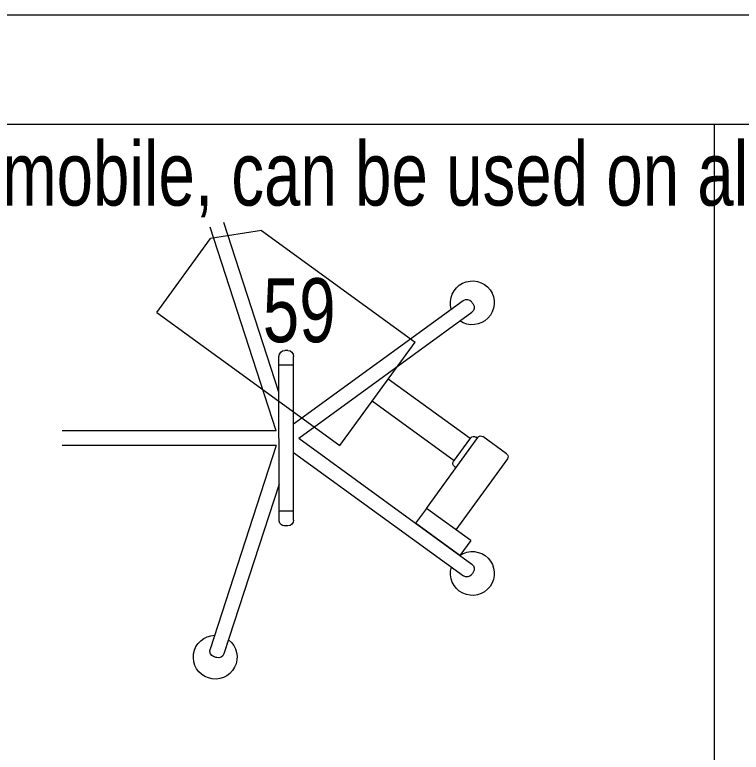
# Model space of a CAD drawing. Header units: millimetres. Extents: x 26027 to 581921, y 7230 to 233891.
# Drawn here: x 495379 to 496374, y 132671 to 133680 of the extents above; entities that cross this region are included whole.
import ezdxf

# ---------------------------------------------------------------- set-up
doc = ezdxf.new("R2010")
doc.units = ezdxf.units.MM
doc.header["$LTSCALE"] = 5
doc.linetypes.add('HIDDEN', pattern=[9.525, 6.35, -3.175])
doc.layers.get('0').update_dxf_attribs({"color": 252})
for name, color, linetype, lineweight in [('Medical Equipment and Furniture', 252, 'Continuous', 0), ('Medical Equipment and Furniture1', 252, 'Continuous', 5), ('Walls', 252, 'Continuous', 5)]:
    doc.layers.add(name, color=color, linetype=linetype, lineweight=lineweight)
doc.styles.add('X3G_ENTITY_257CFD', font='swisscl.ttf', dxfattribs={"height": 200})

# ---------------------------------------------------------------- blocks, each defined once
blk = doc.blocks.new('HF12177-P')
for p, q in [((0, 0), (-0.1724, 0.2372)), ((0, 0), (0.1724, 0.2372)), ((-0.0196, -0.007), (-0.1885, 0.2255)), ((0.0196, -0.007), (0.1885, 0.2255)), ((-0.112, -0.007), (0.112, -0.007)), ((-0.1, -0.007), (-0.1, -0.027)), ((0.1, -0.007), (0.1, -0.027)), ((-0.12, -0.015), (-0.12, -0.019)), ((0.12, -0.015), (0.12, -0.019)), ((-0.0631, -0.027), (-0.2951, -0.1024)), ((-0.112, -0.027), (0.112, -0.027)), ((0.0631, -0.027), (0.2951, -0.1024)), ((-0.01, -0.0308), (-0.2889, -0.1214)), ((-0.01, -0.0308), (-0.01, -0.324)), ((0.01, -0.0308), (0.01, -0.324)), ((0.01, -0.0308), (0.2889, -0.1214))]:
    blk.add_line(p, q)
for centre, radius, start, end in [((-0.1852, 0.2378), 0.03, 325.4712, 286.5288), ((0.1852, 0.2378), 0.03, 253.4712, 214.5288), ((-0.1821, 0.2302), 0.008, 126.3733, 216), ((0, -0.017), 0.315, 125.6267, 126.3733), ((-0.1788, 0.2325), 0.008, 36, 125.6267), ((0.1788, 0.2325), 0.008, 54.3733, 144), ((0, -0.017), 0.315, 53.6267, 54.3733), ((0.1821, 0.2302), 0.008, 324, 53.6267), ((-0.112, -0.015), 0.008, 90, 180), ((0.112, -0.015), 0.008, 0, 90), ((-0.112, -0.019), 0.008, 180, 270), ((0.112, -0.019), 0.008, 270, 0), ((-0.2996, -0.1144), 0.03, 37.4712, 358.5288), ((-0.2926, -0.11), 0.008, 108, 197.6267), ((0, -0.017), 0.315, 197.6267, 198.3733), ((-0.2914, -0.1138), 0.008, 198.3733, 288)]:
    blk.add_arc(centre, radius, start, end)
blk = doc.blocks.new('MONITOR ARM PLAN')
at = {"color": 8, "linetype": 'HIDDEN'}
for p, q in [((0.025, -0.49375, 0), (0.025, -0.18375, 0)), ((0.025, -0.18375, 0), (0.2, -0.18375, 0)), ((0.2, -0.44375, 0), (0.2, -0.18375, 0)), ((0.2, -0.44375, 0), (0.15, -0.49375, 0)), ((0.025, -0.49375, 0), (0.15, -0.49375, 0))]:
    blk.add_line(p, q, dxfattribs=at)
at = {"layer": 'Medical Equipment and Furniture1'}
for p, q in [((0.025, 0.0375), (0, 0.0375)), ((0, 0.0375), (0, -0.0375)), ((0.025, 0.0375), (0.025, -0.0375)), ((0.145, 0.0125), (0.025, 0.0125)), ((0.15, 0.0075), (0.15, -0.0325)), ((0.025, -0.0375), (0, -0.0375)), ((0.025, -0.0375), (0.145, -0.0375)), ((0.09375, -0.0375), (0.09375, -0.04)), ((0.14375, -0.0375), (0.14375, -0.04)), ((0.09875, -0.045), (0.13875, -0.045)), ((0.1, -0.045), (0.1, -0.18375)), ((0.1375, -0.045), (0.1375, -0.18375))]:
    blk.add_line(p, q, dxfattribs=at)
for centre, start, end in [((0.145, 0.0075, 0), 0, 90), ((0.09875, -0.04), 180, 270), ((0.13875, -0.04), 270, 360), ((0.145, -0.0325), 270, 0)]:
    blk.add_arc(centre, 0.005, start, end, dxfattribs=at)

msp = doc.modelspace()

# ---------------------------------------------------------------- linework, layer by layer
at = {"layer": 'Medical Equipment and Furniture'}
msp.add_line((496337.6, 131030.3, 0), (496337.6, 133530.3, 0), dxfattribs=at)
msp.add_line((496337.6, 131030.3, 0), (496337.6, 133530.3, 0), dxfattribs=at)
at = {"layer": 'Walls', "elevation": 0}
for points in [[(485017.6, 133680.3), (502383.8, 133680.3)], [(485017.6, 133530.3), (498331.9, 133530.3), (498331.9, 133430.3)]]:
    msp.add_lwpolyline(points, dxfattribs=at)

# ---------------------------------------------------------------- block references
at = {"layer": 'Medical Equipment and Furniture', "extrusion": (-1.92689e-13, 1.39405e-12, -1), "xscale": 1000, "yscale": 1000, "zscale": -1000, "rotation": 89.98503167528287}
msp.add_blockref('HF12177-P', (-495768.3, 133100.7, 0), dxfattribs=at)
at = {"layer": 'Medical Equipment and Furniture', "xscale": -1000, "yscale": 1000, "zscale": 1000, "rotation": 234.0149683247205}
msp.add_blockref('MONITOR ARM PLAN', (495958.8, 132962.4, 0), dxfattribs=at)

# ---------------------------------------------------------------- texts
at = {"layer": 'Medical Equipment and Furniture', "insert": (495945.3, 133506.6, 0), "char_height": 87.473, "width": 3260.537, "attachment_point": 2, "style": 'X3G_ENTITY_257CFD'}
msp.add_mtext('59 is mobile, can be used on all patients', dxfattribs=at)
at = {"layer": 'Medical Equipment and Furniture', "insert": (495769, 133230.9, 0), "char_height": 87.47, "attachment_point": 8, "style": 'X3G_ENTITY_257CFD'}
msp.add_mtext('59', dxfattribs=at)

doc.saveas('drawing.dxf')
